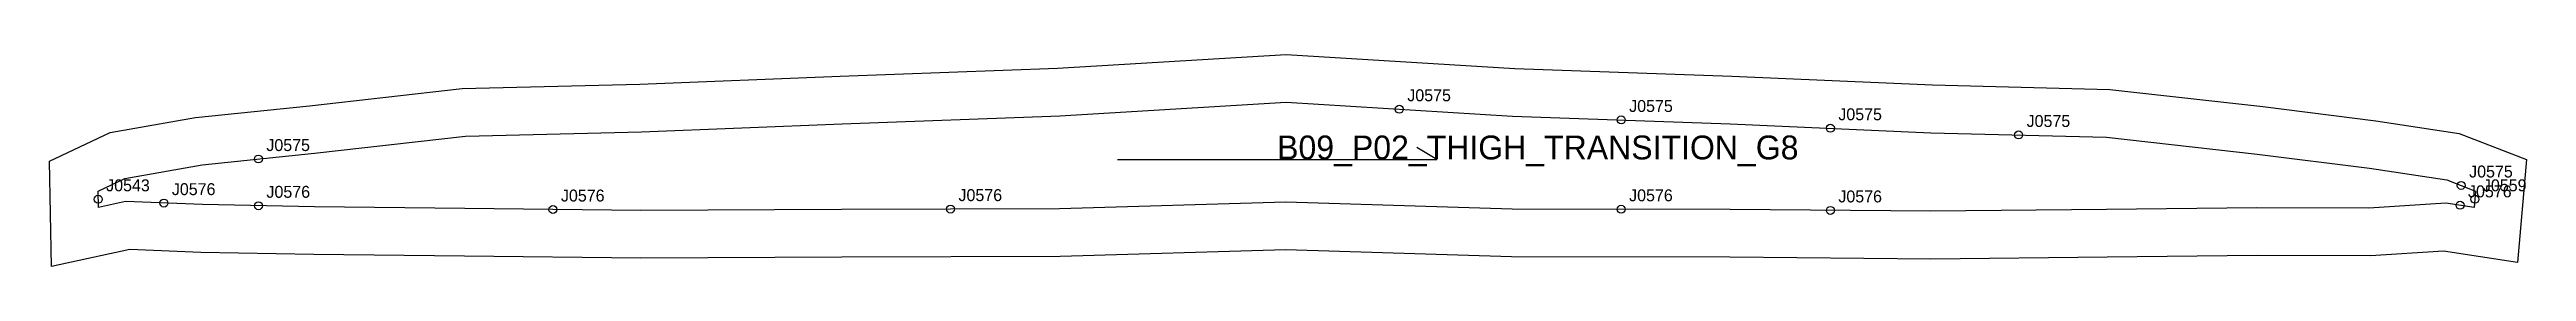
# Model space of a CAD drawing. Header units: millimetres. Extents: x -12 to 609, y -19 to 34.
import ezdxf

# ---------------------------------------------------------------- set-up
doc = ezdxf.new("R2010")
doc.units = ezdxf.units.MM
for name, color, linetype in [('CUT', 1, 'Continuous'), ('GRAIN', 3, 'Continuous'), ('LABEL', 7, 'Continuous'), ('NOTCH', 2, 'Continuous'), ('SEW', 5, 'Continuous')]:
    doc.layers.add(name, color=color, linetype=linetype)

msp = doc.modelspace()

# ---------------------------------------------------------------- linework, layer by layer
at = {"layer": 'CUT'}
msp.add_lwpolyline([(-12.15, 7.54), (3.03, 14.69), (24.44, 18.49), (52.96, 21.44), (91.25, 25.73), (135.77, 26.89), (186.01, 28.91), (240.44, 30.9), (297.75, 34.35), (355.01, 30.81), (409.44, 28.91), (459.66, 26.66), (504.14, 25.52), (542.51, 21.21), (570.83, 17.64), (591.66, 14.47), (608.54, 7.94), (606.3, -17.96), (587.79, -15.1), (569.45, -16.28), (541.02, -16.2), (503.45, -16.64), (459.25, -17.09), (408.9, -16.62), (354.21, -16.53), (297.66, -14.81), (241.11, -16.44), (186.38, -16.62), (136, -16.87), (91.82, -16.41), (54.09, -15.98), (25.77, -15.42), (7.93, -14.69), (-11.63, -19), (-12.15, 7.54)], close=True, dxfattribs=at)
at = {"layer": 'GRAIN'}
for p, q in [((255.47, 7.95), (335.47, 7.95)), ((335.47, 7.95), (330.47, 10.95))]:
    msp.add_line(p, q, dxfattribs=at)
at = {"layer": 'NOTCH'}
for centre in [(326.09, 20.57), (381.69, 17.87), (434.1, 15.79), (481.28, 14.1), (40.18, 8.05), (592.18, 1.4), (0.04, -2.07), (16.5, -3.03), (40.21, -3.7), (114, -4.64), (213.62, -4.53), (381.68, -4.58), (434.11, -4.86), (591.89, -3.59), (595.63, -2.07)]:
    msp.add_circle(centre, 1, dxfattribs=at)
at = {"layer": 'SEW'}
msp.add_lwpolyline([(0, 0), (6.7, 3.15), (26.11, 6.6), (54.24, 9.51), (92.07, 13.75), (136.16, 14.89), (186.47, 16.92), (241.02, 18.92), (297.74, 22.33), (354.43, 18.82), (408.96, 16.92), (459.24, 14.66), (503.31, 13.54), (541.09, 9.29), (569.17, 5.76), (588.56, 2.8), (595.81, 0), (595.45, -4.14), (588.32, -3.04), (569.08, -4.28), (540.97, -4.2), (503.32, -4.64), (459.25, -5.09), (408.96, -4.62), (354.4, -4.53), (297.67, -2.81), (240.91, -4.44), (186.34, -4.62), (136.04, -4.87), (91.95, -4.41), (54.28, -3.98), (26.14, -3.42), (6.87, -2.64), (0.08, -4.14)], close=True, dxfattribs=at)

# ---------------------------------------------------------------- texts
at = {"layer": 'LABEL'}
for s, height, p in [('J0575', 3, (328.09, 22.57)), ('J0575', 3, (383.69, 19.87)), ('J0575', 3, (436.1, 17.79)), ('J0575', 3, (483.28, 16.1)), ('J0575', 3, (42.18, 10.05)), ('B09_P02_THIGH_TRANSITION_G8', 6, (295.47, 7.95)), ('J0575', 3, (594.18, 3.4)), ('J0543', 3, (2.04, -0.07)), ('J0576', 3, (18.5, -1.03)), ('J0576', 3, (42.21, -1.7)), ('J0576', 3, (116, -2.64)), ('J0576', 3, (215.62, -2.53)), ('J0576', 3, (383.68, -2.58)), ('J0576', 3, (436.11, -2.86)), ('J0576', 3, (593.89, -1.59)), ('J0559', 3, (597.63, -0.07))]:
    msp.add_text(s, height=height, dxfattribs=at).set_placement(p)

doc.saveas('drawing.dxf')
